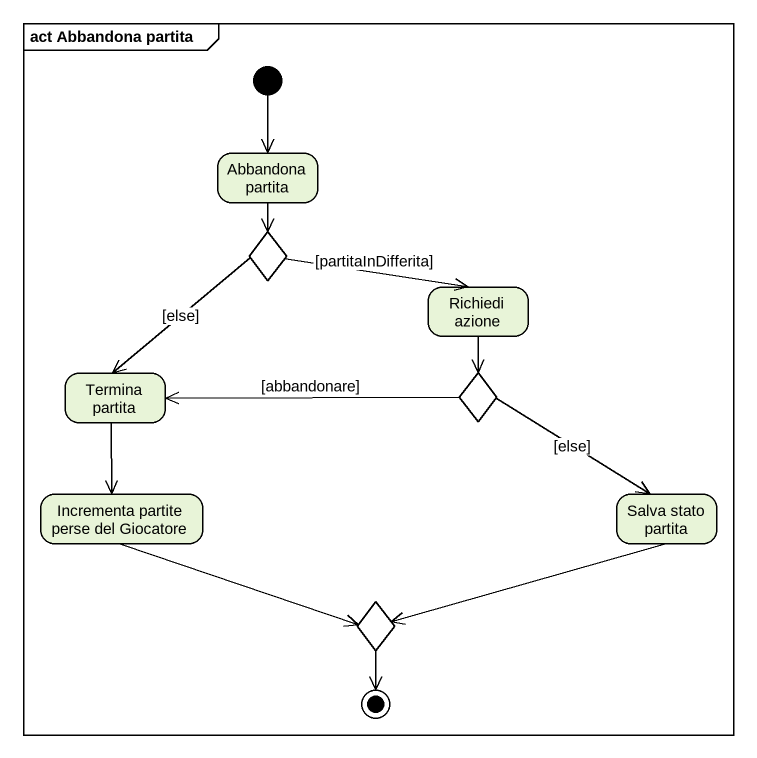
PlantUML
@startuml
mainframe act Abbandona partita
hide empty description
state "Abbandona partita" as Abbandona_partita
state choice1 <<choice>>
state "Richiedi azione" as Richiedi_azione
state "Termina partita" as Termina_partita
state choice2 <<choice>>
state "Incrementa partite perse del Giocatore" as Incrementa_partite_perse
state "Salva stato partita" as Salva_stato_partita
state choice3 <<choice>>
[*] --> Abbandona_partita
Abbandona_partita --> choice1
choice1 -right-> Richiedi_azione : [partitaInDifferita]
choice1 --> Termina_partita : [else]
Richiedi_azione --> choice2
Termina_partita --> Incrementa_partite_perse
choice2 -left-> Termina_partita : [abbandonare]
choice2 --> Salva_stato_partita : [else]
Incrementa_partite_perse -right-> choice3
Salva_stato_partita -left-> choice3
choice3 --> [*]
@enduml
